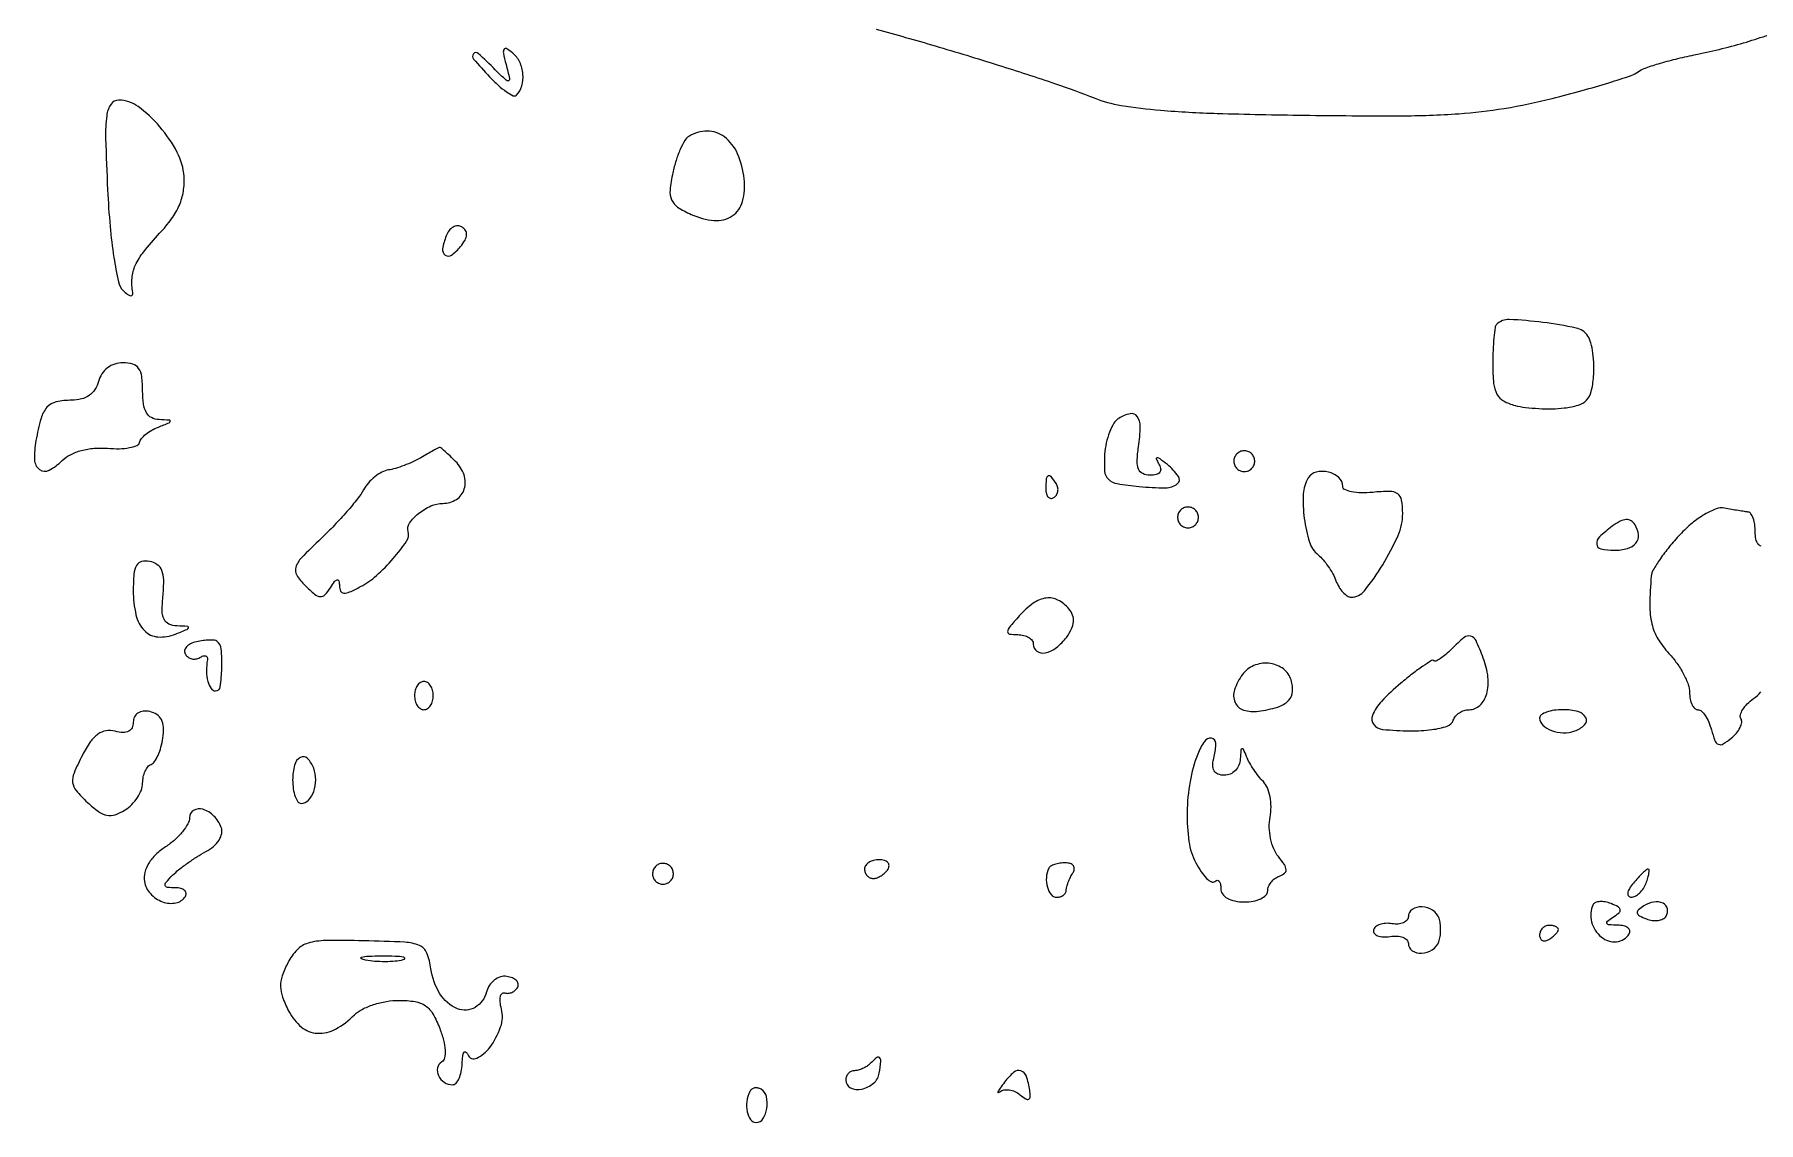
# Model space of a CAD drawing. Extents: x 0 to 5034, y 0 to 2560.
# Drawn here: x 4244.5 to 4428.3, y 803 to 919 of the extents above; entities that cross this region are included whole.
import ezdxf

# ---------------------------------------------------------------- set-up
doc = ezdxf.new("R2010")
doc.units = 0

msp = doc.modelspace()

# ---------------------------------------------------------------- linework, layer by layer
for points in [[(4334.223795, 919.56751, -0.005812), (4340.527879, 917.791161, -0.004708), (4347.250109, 915.74339, -0.004693), (4353.360314, 913.755783, -0.013902), (4357.5, 912.236773, 0.054691), (4360.363726, 911.443559, 0.019664), (4364.568498, 910.929655, 0.01323), (4370.618613, 910.591494, 0.003966), (4379.847488, 910.393551, 0.003998), (4390.124465, 910.336856, 0.016285), (4396.369105, 910.555809, 0.024334), (4401.23659, 911.124339, 0.020141), (4406.347488, 912.188117, 0.005834), (4409.543147, 913.0285, 0.00798), (4412.39895, 913.864504, 0.005505), (4414.762492, 914.626176, 0.087624), (4415.5, 915.026747, -0.083904), (4416.161432, 915.392352, -0.011333), (4417.675, 915.885328, -0.012807), (4419.512289, 916.387078, -0.010475), (4421.5, 916.831633, 0.020333), (4426.7548, 918.116138, 0.026004), (4431.464072, 919.741817, 0.028612)], [(4428.626243, 864.443968, -0.182074), (4428.295825, 864.669632, -0.105025), (4428.072074, 865.195754, -0.048244), (4428, 865.940983, 0.034492), (4427.945157, 866.735056, 0.05), (4427.779688, 867.417639, 0.062273), (4427.538101, 867.902649, 0.224306), (4427.25, 868.076511, -0.01221), (4426.847518, 868.127528, -0.003112), (4426.197981, 868.230169, -0.00317), (4425.457627, 868.356714, -0.003208), (4424.721852, 868.492159, 0.13755), (4423.820409, 868.415421, 0.044754), (4422.604473, 867.83142, 0.039498), (4421.270567, 866.886846, 0.030666), (4419.976479, 865.665647, 0.016461), (4418.832776, 864.361998, 0.019852), (4417.850143, 863.062721, 0.018887), (4417.117762, 861.920224, 0.112666), (4416.904627, 861.25, 0.017903), (4416.757131, 858.160471, 0.059397), (4416.973564, 856.140769, 0.079412), (4417.612748, 854.558407, 0.051955), (4418.8, 852.9843, -0.034117), (4419.64192, 851.947033, -0.032118), (4420.35375, 850.784435, -0.03373), (4420.847821, 849.671348, -0.087803), (4421, 848.811439, 0.046798), (4421.065033, 848.118131, 0.066767), (4421.25949, 847.53211, 0.086892), (4421.545948, 847.136803, 0.195009), (4421.883369, 847, -0.191098), (4422.262265, 846.849699, -0.056424), (4422.673515, 846.364192, -0.047702), (4423.051188, 845.664107, -0.035918), (4423.332754, 844.835549, 0.027133), (4423.695983, 843.701738, 0.204779), (4424.078353, 843.306028, 0.24021), (4424.587454, 843.343217, 0.037096), (4425.438375, 843.948856, 0.04522), (4425.990238, 844.49819, 0.05984), (4426.377165, 845.091639, 0.073783), (4426.552661, 845.637735, 0.181251), (4426.47226, 846.044885, -0.209029), (4426.413932, 846.454488, -0.073282), (4426.66003, 847.010075, -0.057357), (4427.148527, 847.616799, -0.040139), (4427.821637, 848.181578, 0.067631), (4428.589516, 848.901145, 0.033442)]]:
    msp.add_lwpolyline(points, format="xyb")
for points in [[(4294.759486, 915.807151, -0.005469), (4295.133509, 914.307086, -0.351796), (4295.025423, 914.079351, -0.313832), (4294.761999, 914.121073, -0.004872), (4293.609383, 915.25, 0.011012), (4291.795582, 916.983399, 0.429775), (4291.294566, 916.947714, 0.364771), (4291.3011, 916.387921, 0.010744), (4292.996296, 914.503943, 0.020427), (4293.933037, 913.58509, 0.033287), (4294.806617, 912.895322, 0.036424), (4295.5239, 912.476023, 0.320762), (4295.866221, 912.532887, 0.127902), (4296.441069, 913.511808, 0.090672), (4296.563355, 914.785697, 0.088127), (4296.224787, 916.053563, 0.110781), (4295.483778, 917.013463, 0.033623), (4294.818673, 917.493836, 0.419365), (4294.54561, 917.428201, 0.188938), (4294.475792, 917.01466, 0.012269)], [(4252.262584, 902.440703, 0.010191), (4252.528342, 898.54129, 0.016381), (4252.931142, 895.233836, 0.014297), (4253.410549, 892.636747, 0.146838), (4253.930726, 891.690703, 0.031527), (4254.38627, 891.296411, 0.117026), (4254.731025, 891.143519, 0.330571), (4254.913912, 891.23279, 0.168002), (4254.953008, 891.5, -0.066276), (4254.868552, 893.026827, -0.0875), (4255.21492, 894.374, -0.062392), (4256.111801, 895.834116, -0.018978), (4257.813788, 897.80066, 0.032262), (4259.08568, 899.351621, 0.054005), (4259.914671, 900.818306, 0.06113), (4260.344728, 902.289283, 0.057927), (4260.417431, 903.848227, 0.103803), (4259.686537, 906.428942, 0.056175), (4257.828398, 909.173844, 0.057251), (4255.521368, 911.319213, 0.160027), (4253.448741, 912, 0.250028), (4252.608835, 911.551993, 0.117365), (4252.165631, 910.364136, 0.038312), (4252.050706, 907.913772, 0.004487)], [(4314.259652, 908.141846, 0.120131), (4313.825092, 907.689049, 0.027597), (4313.341225, 906.737797, 0.026981), (4312.892015, 905.549514, 0.023467), (4312.549124, 904.26342, 0.027266), (4312.252725, 902.416316, 0.130309), (4312.415694, 901.37035, 0.146093), (4313.063937, 900.606723, 0.037337), (4314.501152, 899.817521, 0.084199), (4316.964106, 899.163578, 0.17218), (4318.876242, 899.650798, 0.181588), (4319.98799, 901.204703, 0.094691), (4320.163989, 903.613301, 0.073219), (4319.446711, 906.287478, 0.127758), (4318.044049, 908.085962, 0.164598), (4316.213254, 908.708996, 0.143109)], [(4288.369399, 897.520254, 0.051311), (4287.999508, 896.151185, 0.281237), (4288.276275, 895.472022, 0.330472), (4288.944842, 895.473911, 0.059295), (4289.906058, 896.386806, 0.042311), (4290.382325, 897.070928, 0.115204), (4290.552364, 897.632156, 0.161769), (4290.431745, 898.093039, 0.11057), (4290.041495, 898.474354, 0.14583), (4289.591099, 898.596079, 0.123842), (4289.114873, 898.463206, 0.101013), (4288.684072, 898.085468, 0.070914)], [(4400.415976, 888.083333, 0.162657), (4400.251674, 887.753437, 0.010397), (4400.122193, 886.668617, 0.014359), (4400.030261, 885.343916, 0.010143), (4400, 883.852385, 0.023102), (4400.094952, 881.798418, 0.100894), (4400.445076, 880.639942, 0.143328), (4401.149531, 879.926878, 0.065305), (4402.379171, 879.44097, 0.031884), (4403.496417, 879.235174, 0.016804), (4404.902766, 879.115618, 0.016652), (4406.356436, 879.089593, 0.024602), (4407.629171, 879.171918, 0.042156), (4409.136942, 879.474499, 0.13418), (4410.005656, 880.006011, 0.129621), (4410.500317, 880.917655, 0.038199), (4410.760519, 882.5, 0.029336), (4410.795416, 883.747434, 0.027712), (4410.686046, 885.014619, 0.028826), (4410.462089, 886.124319, 0.080583), (4410.141158, 886.847638, 0.198398), (4408.90245, 887.696307, 0.020648), (4405.35174, 888.297309, 0.020239), (4401.762961, 888.60639, 0.210966)], [(4251.289749, 882, -0.082114), (4250.912751, 881.154975, -0.094016), (4250.297157, 880.521367, -0.0887), (4249.460899, 880.132362, -0.064706), (4248.442386, 880, 0.053248), (4246.773863, 879.821804, 0.159317), (4245.795543, 879.250206, 0.115368), (4245.161998, 878.08032, 0.021809), (4244.621355, 875.696195, 0.052013), (4244.467158, 873.656465, 0.226945), (4245.005684, 872.608816, 0.293177), (4246.023453, 872.527952, 0.073711), (4247.424158, 873.567015, -0.080372), (4248.291712, 874.192941, -0.05019), (4249.465218, 874.640427, -0.045989), (4250.825904, 874.876935, -0.041555), (4252.254778, 874.87282, 0.026818), (4253.510815, 874.832212, 0.040558), (4254.598416, 874.943946, 0.047626), (4255.397457, 875.172527, 0.25716), (4255.676, 875.507571, -0.130319), (4255.869498, 875.908817, -0.044411), (4256.336101, 876.36446, -0.040565), (4256.965041, 876.798135, -0.036819), (4257.676, 877.140671, 0.003624), (4258.830148, 877.605162, 0.278756), (4258.943641, 877.758483, 0.423873), (4258.844236, 877.874526, 0.005126), (4257.75, 877.929715, -0.111322), (4256.947998, 878.144674, -0.143253), (4256.40169, 878.672479, -0.096931), (4256.092899, 879.589537, -0.032896), (4256, 881, 0.030462), (4255.906951, 882.525894, 0.122479), (4255.575532, 883.391769, 0.169153), (4254.94555, 883.847601, 0.072937), (4253.90638, 884, 0.079589), (4253.022939, 883.858479, 0.083929), (4252.245678, 883.448726, 0.08438), (4251.649462, 882.808498, 0.0816)], [(4360.112001, 878.06922, 0.119494), (4359.600356, 877.551362, 0.042273), (4359.137158, 876.609381, 0.039035), (4358.784613, 875.44702, 0.036849), (4358.608397, 874.221294, 0.033407), (4358.604195, 872.418872, 0.191202), (4359.005722, 871.571047, 0.147361), (4359.946235, 871.107371, 0.017587), (4362.273404, 870.802536, 0.021657), (4365.115718, 870.655257, 0.168025), (4366.357124, 871.072823, 0.403024), (4366.476897, 871.880844, 0.067678), (4365.297031, 873.136693, 0.00934), (4364.527132, 873.737621, 0.131458), (4364.204823, 873.867349, 0.576573), (4364.114204, 873.747152, 0.035256), (4364.367059, 873.25, -0.08397), (4364.574863, 872.719662, -0.213451), (4364.488717, 872.324592, -0.177968), (4364.11442, 872.077611, -0.05782), (4363.445518, 872, -0.107582), (4362.664569, 872.169999, -0.192141), (4362.217341, 872.638226, -0.10859), (4362.069857, 873.515943, -0.023973), (4362.21977, 875.044028, 0.028389), (4362.410922, 877.186966, 0.161568), (4362.090149, 878.269138, 0.30266), (4361.339178, 878.564282, 0.085269)], [(4285.656036, 873.867317, -0.023685), (4284.832886, 873.43963, -0.01733), (4283.883092, 873.041235, -0.017585), (4282.955061, 872.726116, -0.036628), (4282.209875, 872.560298, 0.086242), (4281.519558, 872.333228, 0.046347), (4280.768758, 871.838669, 0.044328), (4280.075527, 871.174891, 0.052581), (4279.553839, 870.433903, -0.040636), (4278.922959, 869.490844, -0.011562), (4277.794581, 868.13461, -0.011564), (4276.444834, 866.656975, -0.01201), (4275.044735, 865.26231, 0.00961), (4272.938371, 863.18416, 0.11146), (4272.335557, 862.202966, 0.226945), (4272.434841, 861.36129, 0.055502), (4273.330899, 860.24098, 0.020129), (4274.346585, 859.304181, 0.15508), (4274.936058, 859.057, 0.229474), (4275.434268, 859.245548, 0.048538), (4276.020851, 860, -0.018094), (4276.472306, 860.659818, -0.180748), (4276.747971, 860.839216, -0.41547), (4276.926529, 860.725206, -0.050816), (4276.984687, 860.214816, 0.109257), (4277.115997, 859.652905, 0.277646), (4277.452439, 859.431549, 0.115625), (4278.078841, 859.551984, 0.016918), (4279.25, 860.123516, 0.060769), (4280.930044, 861.295797, 0.032169), (4282.711669, 863.111719, 0.026935), (4284.152701, 864.977346, 0.226078), (4284.316848, 866, -0.228601), (4284.463416, 866.885951, -0.069081), (4285.420018, 867.909971, -0.064303), (4286.740614, 868.725194, -0.106557), (4288.015456, 869, 0.14359), (4289.464398, 869.424868, 0.17755), (4290.308916, 870.538323, 0.158855), (4290.282488, 872.038239, 0.113661), (4289.386082, 873.471061, 0.006387), (4288.787172, 874.054861, 0.009886), (4288.253813, 874.541942, 0.004645), (4287.793832, 874.938122, 0.2211), (4287.678571, 874.969591, 0.080886), (4287.555206, 874.927323, 0.00187), (4287.010791, 874.633255, 0.004115), (4286.375577, 874.280253, 0.002772)], [(4372.552786, 874.08541, 0.099038), (4372.401684, 873.679226, 0.097945), (4372.417584, 873.244476, 0.097945), (4372.597789, 872.848514, 0.099038), (4372.91459, 872.552786, 0.099038), (4373.320774, 872.401684, 0.097945), (4373.755524, 872.417584, 0.097945), (4374.151486, 872.597789, 0.099038), (4374.447214, 872.91459, 0.099038), (4374.598316, 873.320774, 0.097945), (4374.582416, 873.755524, 0.097945), (4374.402211, 874.151486, 0.099038), (4374.08541, 874.447214, 0.099038), (4373.679226, 874.598316, 0.097945), (4373.244476, 874.582416, 0.097945), (4372.848514, 874.402211, 0.099038)], [(4352.333333, 870.543989, 0.059057), (4352.394948, 870.024148, 0.126631), (4352.582917, 869.669932, 0.191218), (4352.860929, 869.534562, 0.158515), (4353.182979, 869.613087, 0.108766), (4353.463027, 869.88478, 0.099739), (4353.614038, 870.257398, 0.095385), (4353.612382, 870.673795, 0.090093), (4353.457295, 871.069098, 0.02679), (4352.913397, 871.852054, 0.350126), (4352.59208, 871.929499, 0.269722), (4352.376303, 871.618676, 0.019984)], [(4380.318871, 871.706927, 0.12778), (4379.792182, 870.000611, 0.043545), (4379.901463, 867.389359, 0.043152), (4380.452394, 864.867857, 0.148939), (4381.38232, 863.5, -0.046749), (4381.905566, 862.991148, -0.025441), (4382.452105, 862.279688, -0.025132), (4382.938553, 861.493204, -0.03619), (4383.280586, 860.75, 0.044996), (4383.603094, 860.080478, 0.052045), (4384.027308, 859.514063, 0.05963), (4384.483984, 859.125603, 0.14749), (4384.900521, 859, 0.227938), (4386.317066, 859.681157, 0.03069), (4388.271117, 862.459187, 0.034713), (4389.907253, 865.584786, 0.103683), (4390.398944, 867.935245, 0.040239), (4390.283583, 869.359031, 0.202428), (4389.867879, 870.021, 0.157154), (4389.029312, 870.279334, 0.022115), (4387.198944, 870.174634, -0.028436), (4385.972985, 870.120035, -0.046537), (4384.93969, 870.229304, -0.061158), (4384.221324, 870.467785, -0.289749), (4384, 870.817645, 0.213714), (4383.580864, 871.753457, 0.123515), (4382.468365, 872.336634, 0.119554), (4381.184378, 872.335426, 0.197069)], [(4366.552786, 868.08541, 0.099038), (4366.401684, 867.679226, 0.097945), (4366.417584, 867.244476, 0.097945), (4366.597789, 866.848514, 0.099038), (4366.91459, 866.552786, 0.099038), (4367.320774, 866.401684, 0.097945), (4367.755524, 866.417584, 0.097945), (4368.151486, 866.597789, 0.099038), (4368.447214, 866.91459, 0.099038), (4368.598316, 867.320774, 0.097945), (4368.582416, 867.755524, 0.097945), (4368.402211, 868.151486, 0.099038), (4368.08541, 868.447214, 0.099038), (4367.679226, 868.598316, 0.097945), (4367.244476, 868.582416, 0.097945), (4366.848514, 868.402211, 0.099038)], [(4412.743666, 866.554515, 0.031199), (4411.383791, 865.423564, 0.226709), (4411.085882, 864.652723, 0.333242), (4411.530202, 864.146562, 0.051804), (4412.940983, 864, 0.065371), (4414.380927, 864.189069, 0.156286), (4415.277378, 864.765156, 0.200808), (4415.54224, 865.642437, 0.113089), (4415.177683, 866.712503, 0.109503), (4414.754848, 867.147074, 0.162859), (4414.245969, 867.281393, 0.108126), (4413.599686, 867.09539, 0.033944)], [(4255, 859.695769, 0.055504), (4255.289307, 857.097609, 0.137871), (4256.191586, 855.429391, 0.184648), (4257.631452, 854.758908, 0.113929), (4259.5, 855.053299, 0.004055), (4260.731044, 855.561136, 0.248627), (4260.876471, 855.739488, 0.453163), (4260.774494, 855.872448, 0.006768), (4259.674634, 855.929715, -0.095861), (4258.793434, 856.135693, -0.182999), (4258.285131, 856.641316, -0.108523), (4258.086121, 857.575714, -0.023477), (4258.174634, 859.234805, 0.026943), (4258.248727, 860.831412, 0.093237), (4258.050663, 861.842535, 0.145314), (4257.561541, 862.462483, 0.106178), (4256.75, 862.808129, 0.106844), (4255.889383, 862.789363, 0.208937), (4255.352255, 862.383885, 0.108247), (4255.071635, 861.46555, 0.02023)], [(4349.5, 857, 0.008696), (4348.445966, 855.793792, 0.157135), (4348.253998, 855.325529, 0.393341), (4348.460468, 855.066076, 0.037298), (4349.345012, 855, -0.058509), (4349.977971, 854.925678, -0.077595), (4350.513847, 854.70625, -0.096243), (4350.872857, 854.381443, -0.162272), (4351, 854, 0.240383), (4351.385345, 853.244792, 0.211629), (4352.257841, 853.058768, 0.114197), (4353.460823, 853.616973, 0.069503), (4354.557073, 854.747165, 0.045141), (4355.07902, 855.615636, 0.093226), (4355.285717, 856.377236, 0.110682), (4355.186466, 857.074631, 0.082912), (4354.794871, 857.747165, 0.099443), (4353.627639, 858.690747, 0.156711), (4352.368785, 858.907757, 0.123546), (4350.99887, 858.350991, 0.050883)], [(4261.737757, 854.240249, 0.057535), (4261.105851, 854.021251, 0.099575), (4260.663942, 853.687362, 0.14251), (4260.479117, 853.296938, 0.180058), (4260.556855, 852.908006, 0.100672), (4260.851718, 852.594173, 0.098314), (4261.248158, 852.417187, 0.097552), (4261.684782, 852.404347, 0.097428), (4262.093875, 852.558018, -0.056384), (4262.450582, 852.726353, -0.153269), (4262.726758, 852.733012, -0.23861), (4262.882268, 852.588567, -0.132215), (4262.906356, 852.32433, 0.044832), (4262.805401, 851.10184, 0.06274), (4262.950086, 850.016482, 0.084482), (4263.293938, 849.259562, 0.248915), (4263.783022, 849, 0.375582), (4264.283224, 849.437439, 0.026792), (4264.443316, 851.43176, 0.028342), (4264.38166, 853.47695, 0.211216), (4263.923899, 854.308698, 0.145895), (4263.653978, 854.410796, 0.025799), (4263.106862, 854.421896, 0.026017), (4262.443536, 854.366498, 0.020835)], [(4395.607143, 853.464286, -0.019289), (4394.993676, 852.896409, -0.030377), (4394.421421, 852.463616, -0.030801), (4393.947427, 852.188942, -0.297423), (4393.727178, 852.214286, 0.323046), (4393.475379, 852.231388, 0.009796), (4392.546559, 851.627223, 0.015912), (4391.439723, 850.823403, 0.009893), (4390.191464, 849.81456, 0.027203), (4388.1381, 847.886646, 0.097011), (4387.171205, 846.375127, 0.263951), (4387.308113, 845.406815, 0.210022), (4388.25, 844.892035, 0.017749), (4391.202509, 844.742322, 0.036093), (4393.521068, 844.874587, 0.045832), (4395.154287, 845.241073, 0.238553), (4395.790414, 845.871241, -0.094932), (4396.032332, 846.302672, -0.070235), (4396.44086, 846.668427, -0.068307), (4396.947579, 846.915436, -0.079459), (4397.476345, 847, 0.192473), (4398.631141, 847.461637, 0.136059), (4399.356983, 848.673223, 0.096626), (4399.494934, 850.469795, 0.061905), (4398.996698, 852.508684, 0.017754), (4398.216531, 854.360012, 0.218813), (4397.64824, 854.844173, 0.247433), (4396.955177, 854.696213, 0.02249)], [(4373.311092, 850.75, 0.079015), (4372.455907, 849.122871, 0.186096), (4372.51227, 847.774692, 0.220302), (4373.423953, 846.963144, 0.10742), (4375.010946, 846.836459, 0.038029), (4377.061934, 847.274432, 0.128394), (4378.226571, 847.975395, 0.187671), (4378.65441, 848.980087, 0.09982), (4378.425794, 850.332783, 0.155657), (4377.535174, 851.444914, 0.127008), (4376.0877, 851.947278, 0.120751), (4374.519201, 851.695851, 0.133258)], [(4285, 848.5, 0.064853), (4285.074694, 847.926543, 0.082425), (4285.29375, 847.440625, 0.098894), (4285.618646, 847.115568, 0.148195), (4286, 847, 0.148195), (4286.381354, 847.115568, 0.098894), (4286.70625, 847.440625, 0.082425), (4286.925306, 847.926543, 0.064853), (4287, 848.5, 0.064853), (4286.925306, 849.073457, 0.082425), (4286.70625, 849.559375, 0.098894), (4286.381354, 849.884432, 0.148195), (4286, 850, 0.148195), (4285.618646, 849.884432, 0.098894), (4285.29375, 849.559375, 0.082425), (4285.074694, 849.073457, 0.064853)], [(4255, 845.666944, -0.107313), (4254.869885, 845.067685, -0.170003), (4254.50991, 844.692268, -0.129729), (4253.910032, 844.563412, -0.052386), (4253.075749, 844.690442, 0.102293), (4252.091777, 844.741558, 0.119916), (4251.229715, 844.386531, 0.085054), (4250.418964, 843.553324, 0.031208), (4249.572013, 842.139258, 0.018428), (4248.679309, 840.244988, 0.128442), (4248.529591, 839.241189, 0.150955), (4248.904586, 838.371443, 0.028521), (4250.114598, 837.107862, 0.030196), (4251.298223, 836.13167, 0.108322), (4252.190187, 835.740306, 0.133445), (4253.057038, 835.799041, 0.056377), (4254.118334, 836.305974, 0.057463), (4254.838103, 836.879793, 0.049945), (4255.447261, 837.628262, 0.052587), (4255.862615, 838.429487, 0.093567), (4256, 839.157213, -0.050277), (4256.067125, 839.823069, -0.055572), (4256.265727, 840.43889, -0.063036), (4256.558086, 840.916915, -0.136575), (4256.904602, 841.166667, 0.158752), (4257.2764, 841.459971, 0.042342), (4257.644938, 842.129217, 0.038516), (4257.955859, 843.003353, 0.031535), (4258.154602, 843.97535, 0.044262), (4258.212284, 845.124032, 0.106235), (4258.002522, 845.945629, 0.135037), (4257.516347, 846.488787, 0.09427), (4256.75, 846.798674, 0.073436), (4256.047401, 846.833603, 0.119848), (4255.486876, 846.638161, 0.137799), (4255.129185, 846.232688, 0.112722)], [(4405, 846.106989, 0.210241), (4405.334015, 845.347736, 0.097847), (4406.271946, 844.776763, 0.082195), (4407.526949, 844.538341, 0.090078), (4408.75, 844.730641, 0.108795), (4409.801079, 845.378483, 0.338387), (4409.917055, 846.150479, 0.205422), (4409.090847, 846.794514, 0.064317), (4407.5, 847, 0.033947), (4406.542413, 846.934911, 0.051882), (4405.734375, 846.737678, 0.06743), (4405.178044, 846.449646, 0.244294)], [(4368.531187, 842.25, 0.0499), (4367.715259, 839.327819, 0.038798), (4367.402019, 836.040831, 0.040065), (4367.595815, 832.950728, 0.084163), (4368.329008, 830.666949, 0.02816), (4368.900354, 829.702647, 0.050738), (4369.486494, 828.996181, 0.075963), (4369.998313, 828.626758, 0.325562), (4370.348467, 828.681801, -0.160458), (4370.594552, 828.805936, -0.259182), (4370.808612, 828.7258, -0.132284), (4370.955061, 828.416602, -0.044854), (4371, 827.916667, 0.157116), (4371.183392, 827.347455, 0.108391), (4371.691176, 826.891667, 0.081104), (4372.48834, 826.597337, 0.047997), (4373.5, 826.5, 0.044711), (4374.456972, 826.585745, 0.064565), (4375.265625, 826.842708, 0.084463), (4375.812262, 827.220834, 0.201959), (4376, 827.666667, -0.097083), (4376.093584, 828.144104, -0.070097), (4376.367188, 828.614209, -0.067668), (4376.772217, 829.005869, -0.07736), (4377.25, 829.254045, 0.088346), (4377.786682, 829.54786, 0.242134), (4377.95716, 829.931106, 0.135014), (4377.775117, 830.471405, 0.024175), (4377.132324, 831.331632, -0.076906), (4376.64398, 832.152704, -0.044506), (4376.310281, 833.254446, -0.043243), (4376.167922, 834.447973, -0.055348), (4376.254444, 835.550705, 0.048971), (4376.352097, 836.62062, 0.045557), (4376.244512, 837.716108, 0.048708), (4375.962085, 838.675536, 0.100783), (4375.532834, 839.324309, -0.030212), (4375.026464, 839.89587, -0.019311), (4374.506385, 840.615243, -0.0194), (4374.049697, 841.362537, -0.033944), (4373.739662, 842.017857, 0.011473), (4373.422768, 842.773729, 0.404065), (4373.260728, 842.838986, 0.283938), (4373.136028, 842.668791, 0.008482), (4373.078947, 841.75, -0.090141), (4372.926103, 841.08182, -0.091487), (4372.548305, 840.514063, -0.094893), (4372.006338, 840.133678, -0.106084), (4371.383369, 840, -0.088371), (4370.69025, 840.123467, -0.181411), (4370.278546, 840.478405, -0.142059), (4370.142964, 841.089991, -0.047964), (4370.289749, 842, 0.065451), (4370.468665, 843.423138, 0.371823), (4370.005367, 843.953919, 0.286338), (4369.25222, 843.620708, 0.056186)], [(4272, 839.5, 0.034869), (4272.066859, 838.542463, 0.053056), (4272.269271, 837.734375, 0.069203), (4272.56511, 837.179239, 0.240212), (4272.916667, 837, 0.209296), (4273.681601, 837.334864, 0.101579), (4274.244098, 838.266768, 0.084394), (4274.462174, 839.520578, 0.089289), (4274.245704, 840.75, 0.104278), (4273.586255, 841.801368, 0.339929), (4272.824358, 841.914523, 0.207133), (4272.197387, 841.097267, 0.061555)], [(4261, 835.491668, -0.128621), (4260.824464, 834.820583, -0.043556), (4260.250887, 833.979902, -0.039903), (4259.425678, 833.121273, -0.036376), (4258.449828, 832.375169, 0.045384), (4257.396696, 831.539543, 0.065314), (4256.650335, 830.614514, 0.076075), (4256.246078, 829.649233, 0.098536), (4256.199828, 828.692633, 0.148979), (4256.822917, 827.382427, 0.120152), (4258.122394, 826.508685, 0.137061), (4259.548827, 826.3938, 0.209268), (4260.555046, 827.089067, 0.168199), (4260.632312, 827.434113, 0.190083), (4260.473713, 827.732413, 0.121126), (4260.07187, 827.9342, 0.056131), (4259.487588, 828, -0.026461), (4258.638853, 828.044948, -0.324002), (4258.410863, 828.25, -0.236807), (4258.500062, 828.594462, -0.016742), (4259.199207, 829.342064, -0.028241), (4259.868805, 829.940012, -0.013485), (4260.790977, 830.634522, -0.01332), (4261.795928, 831.310148, -0.018466), (4262.733397, 831.857318, 0.053845), (4263.558426, 832.42052, 0.073832), (4264.148103, 833.097158, 0.090276), (4264.43579, 833.798281, 0.144932), (4264.385443, 834.437936, 0.105507), (4263.592337, 835.65738, 0.121129), (4262.405266, 836.373524, 0.21176), (4261.439608, 836.261389, 0.265442)], [(4310.552786, 830.08541, 0.099038), (4310.401684, 829.679226, 0.097945), (4310.417584, 829.244476, 0.097945), (4310.597789, 828.848514, 0.099038), (4310.91459, 828.552786, 0.099038), (4311.320774, 828.401684, 0.097945), (4311.755524, 828.417584, 0.097945), (4312.151486, 828.597789, 0.099038), (4312.447214, 828.91459, 0.099038), (4312.598316, 829.320774, 0.097945), (4312.582416, 829.755524, 0.097945), (4312.402211, 830.151486, 0.099038), (4312.08541, 830.447214, 0.099038), (4311.679226, 830.598316, 0.097945), (4311.244476, 830.582416, 0.097945), (4310.848514, 830.402211, 0.099038)], [(4333, 830, 0.092995), (4333.071618, 829.618268, 0.096318), (4333.276414, 829.29375, 0.099231), (4333.581949, 829.076556, 0.105429), (4333.940983, 829, 0.089642), (4334.346558, 829.073302, 0.053229), (4334.7871, 829.29375, 0.051032), (4335.193797, 829.617485, 0.06081), (4335.5, 830, 0.139169), (4335.607943, 830.379648, 0.191142), (4335.478525, 830.70625, 0.138808), (4335.110654, 830.926733, 0.066118), (4334.559017, 831, 0.062283), (4333.962904, 830.925455, 0.080552), (4333.457961, 830.70625, 0.097988), (4333.120018, 830.381379, 0.153634)], [(4352.641145, 830.083333, 0.091947), (4352.388857, 829.100842, 0.085114), (4352.494747, 828.064702, 0.104262), (4352.900982, 827.28332, 0.224562), (4353.5, 827, 0.073145), (4353.883267, 827.05637, 0.086253), (4354.210748, 827.220312, 0.098296), (4354.43258, 827.463938, 0.131305), (4354.515313, 827.75, -0.062787), (4354.568614, 828.112924, -0.024094), (4354.72902, 828.597917, -0.023404), (4354.955814, 829.113516, -0.026605), (4355.221324, 829.583333, 0.113551), (4355.369037, 829.998991, 0.191523), (4355.274147, 830.351228, 0.158744), (4354.939841, 830.587039, 0.075006), (4354.412023, 830.666667, 0.036138), (4353.817998, 830.623677, 0.043458), (4353.273077, 830.495312, 0.048926), (4352.848488, 830.307744, 0.156844)], [(4415, 828.5, 0.035237), (4414.57205, 827.903434, 0.100348), (4414.396714, 827.425778, 0.22275), (4414.484197, 827.128897, 0.214681), (4414.770566, 827, 0.125677), (4415.201557, 827.11007, 0.064053), (4415.656816, 827.440625, 0.05745), (4416.065988, 827.926337, 0.054778), (4416.361626, 828.5, 0.019009), (4416.557685, 829.075405, 0.034664), (4416.666459, 829.559375, 0.044074), (4416.688496, 829.904913, 0.407084), (4416.59106, 830, 0.176553), (4416.395857, 829.928855, 0.014236), (4415.980891, 829.559375, 0.017822), (4415.50208, 829.074599, 0.012711)], [(4391, 824.937142, -0.175551), (4390.861927, 824.556004, -0.116244), (4390.485937, 824.273587, -0.087424), (4389.919538, 824.135957, -0.058011), (4389.25, 824.170756, 0.054425), (4388.565407, 824.211246, 0.072224), (4387.953975, 824.091203, 0.090003), (4387.506695, 823.836539, 0.168737), (4387.295448, 823.483614, 0.22228), (4387.377725, 823.135994, 0.134533), (4387.725133, 822.880839, 0.085067), (4388.311303, 822.764277, 0.046355), (4389.045448, 822.812858, -0.051657), (4389.793575, 822.854421, -0.079837), (4390.42585, 822.7216, -0.109707), (4390.846553, 822.442993, -0.194219), (4391, 822.062858, 0.252426), (4391.412962, 821.296995, 0.161212), (4392.413265, 821.028665, 0.127587), (4393.557224, 821.396869, 0.164768), (4394.245704, 822.25, 0.052198), (4394.39005, 822.819839, 0.033595), (4394.442271, 823.5, 0.033616), (4394.402949, 824.180193, 0.052716), (4394.269359, 824.75, 0.170033), (4393.590271, 825.602825, 0.126748), (4392.435931, 825.971741, 0.158462), (4391.418763, 825.704272, 0.255169)], [(4410.717159, 826.206326, 0.18075), (4410.53503, 824.370416, 0.158785), (4411.585281, 822.745145, 0.196661), (4413.210148, 822.253548, 0.234842), (4414.555046, 823.089067, 0.193212), (4414.615086, 823.434986, 0.182407), (4414.421258, 823.736911, 0.108029), (4413.962345, 823.944063, 0.050124), (4413.309017, 824.015313, -0.016211), (4412.42382, 824.051523, -0.253512), (4412.177244, 824.209525, -0.368075), (4412.22558, 824.446753, -0.024868), (4412.833846, 824.876149, 0.032626), (4413.474765, 825.343652, 0.262141), (4413.599506, 825.672442, 0.239924), (4413.385981, 825.970856, 0.028099), (4412.615871, 826.317163, 0.044926), (4411.996407, 826.493025, 0.06136), (4411.417998, 826.530244, 0.077182), (4410.964689, 826.432502, 0.189173)], [(4416.118408, 826.07318, 0.03936), (4415.533274, 825.644526, 0.268353), (4415.419978, 825.319611, 0.227867), (4415.64177, 825.0198, 0.029854), (4416.384129, 824.682837, 0.058511), (4417.018371, 824.521214, 0.067768), (4417.641177, 824.522896, 0.078711), (4418.158376, 824.680128, 0.142196), (4418.484287, 824.974576, 0.191013), (4418.62606, 825.771326, 0.23802), (4418.165803, 826.353794, 0.152732), (4417.196475, 826.482104, 0.095806)], [(4405, 822.940983, 0.108972), (4405.078288, 822.586039, 0.182303), (4405.29375, 822.3746, 0.161196), (4405.6179, 822.343488, 0.082592), (4406, 822.5, 0.029505), (4406.382774, 822.768994, 0.035638), (4406.70625, 823.066025, 0.038439), (4406.934461, 823.34829, 0.151918), (4407, 823.559017, 0.210953), (4406.92554, 823.727648, 0.081139), (4406.70625, 823.870461, 0.061769), (4406.382849, 823.967655, 0.042167), (4406, 824, 0.105053), (4405.618444, 823.918938, 0.099167), (4405.29375, 823.688914, 0.09642), (4405.076123, 823.345238, 0.093332)], [(4271.497629, 820.012039, 0.036392), (4270.883867, 818.598563, 0.089086), (4270.70476, 817.483047, 0.084482), (4270.921302, 816.339012, 0.030414), (4271.593726, 814.818754, 0.101624), (4272.940536, 813.152599, 0.160147), (4274.63931, 812.492055, 0.139787), (4276.57428, 812.933955, 0.070893), (4278.588781, 814.445924, -0.079825), (4279.413468, 815.042284, -0.03787), (4280.629089, 815.54349, -0.036289), (4282.009413, 815.885404, -0.042594), (4283.352191, 816, -0.038819), (4285.067134, 815.866654, -0.11271), (4286.165024, 815.428561, -0.112903), (4286.962897, 814.557895, -0.039025), (4287.692266, 813.004323, -0.027315), (4288.090132, 811.746293, -0.048763), (4288.256692, 810.675017, -0.064876), (4288.197895, 809.868526, -0.206584), (4287.895192, 809.435225, 0.205818), (4287.452154, 808.803026, 0.164231), (4287.552971, 807.968787, 0.138159), (4288.173055, 807.262364, 0.144956), (4289.059017, 807, 0.214698), (4289.425094, 807.164789, 0.074952), (4289.746777, 807.660938, 0.057916), (4289.979761, 808.388533, 0.0398), (4290.078947, 809.25, -0.021327), (4290.140876, 810.045212, -0.109569), (4290.286894, 810.459796, -0.457946), (4290.474157, 810.489058, -0.121928), (4290.675988, 810.208879, 0.431953), (4291.635534, 809.832613, 0.123912), (4293.019286, 810.97085, 0.07323), (4294.185381, 813.158764, 0.150944), (4294.269557, 815.077215, -0.03599), (4294.130084, 815.827361, -0.078825), (4294.156553, 816.409391, -0.155044), (4294.336027, 816.72994, -0.275278), (4294.622231, 816.79259, 0.103492), (4294.995296, 816.749308, 0.082013), (4295.38903, 816.851695, 0.078775), (4295.742822, 817.081115, 0.083537), (4296, 817.404671, 0.179793), (4296.05457, 817.767902, 0.146991), (4295.865511, 818.115161, 0.101614), (4295.43888, 818.393344, 0.057451), (4294.840037, 818.552972, 0.109973), (4294.163738, 818.503285, 0.090774), (4293.518877, 818.172911, 0.084982), (4292.999017, 817.611214, 0.080523), (4292.683656, 816.898302, -0.194756), (4291.457775, 815.253443, -0.239565), (4289.572372, 815.111091, -0.156962), (4287.703093, 816.70577, -0.105387), (4286.750888, 819.371098, 0.061554), (4286.311383, 821.049698, 0.202049), (4285.523847, 821.84935, 0.086867), (4283.961568, 822.200349, 0.006487), (4279.585961, 822.352365, 0.008425), (4275.496591, 822.372422, 0.06753), (4273.637672, 822.097557, 0.133601), (4272.485612, 821.395521, 0.068978)], [(4283.761659, 820.31292, -0.041951), (4282.934218, 820.169017, -0.020826), (4281.869594, 820.119272, -0.020511), (4280.754739, 820.159391, -0.028254), (4279.761659, 820.292739, -0.082665), (4279.319562, 820.45659, -0.67161), (4279.339362, 820.605813, -0.053901), (4280.071102, 820.715166, -0.008901), (4281.5, 820.747817, -0.009782), (4282.938425, 820.726931, -0.038992), (4283.814362, 820.62839, -0.417468), (4283.916221, 820.476221, -0.285845)], [(4333.583333, 809.25, -0.052335), (4333.228895, 808.962896, -0.038368), (4332.784375, 808.720312, -0.03908), (4332.322312, 808.554398, -0.066753), (4331.916667, 808.5, 0.108288), (4331.566942, 808.423359, 0.099673), (4331.269271, 808.20625, 0.095522), (4331.069671, 807.881774, 0.0905), (4331, 807.5, 0.284775), (4331.506452, 806.682899, 0.168662), (4332.683052, 806.532792, 0.125105), (4333.963168, 807.160985, 0.181955), (4334.566187, 808.25, 0.011374), (4334.724042, 809.527087, 0.222828), (4334.59582, 809.891585, 0.390162), (4334.302551, 809.906276, 0.022868)], [(4347.925468, 807.274166, 0.009171), (4347.450474, 806.630178, 0.044665), (4347.222336, 806.238925, 0.586285), (4347.272659, 806.168721, 0.148885), (4347.440958, 806.241324, -0.130326), (4347.870447, 806.445452, -0.081842), (4348.429573, 806.457289, -0.072342), (4349.029945, 806.28036, -0.06552), (4349.577698, 805.935517, 0.029235), (4350.185363, 805.48847, 0.25771), (4350.506265, 805.465527, 0.29372), (4350.667845, 805.719647, 0.035194), (4350.615318, 806.415248, 0.044565), (4350.257477, 807.911161, 0.238853), (4349.678353, 808.481784, 0.260992), (4348.918219, 808.326502, 0.051256)], [(4320.754232, 806.266312, 0.084697), (4320.436116, 805.221291, 0.082939), (4320.479003, 804.121909, 0.104464), (4320.84371, 803.288862, 0.234312), (4321.437328, 802.972506, 0.26629), (4322.162879, 803.360605, 0.1021), (4322.575922, 804.472687, 0.093314), (4322.533019, 805.735512, 0.201974), (4321.980032, 806.512341, 0.086456), (4321.629461, 806.652808, 0.102024), (4321.272696, 806.654687, 0.11056), (4320.965717, 806.518222, 0.11748)]]:
    msp.add_lwpolyline(points, format="xyb", close=True)

doc.saveas('drawing.dxf')
